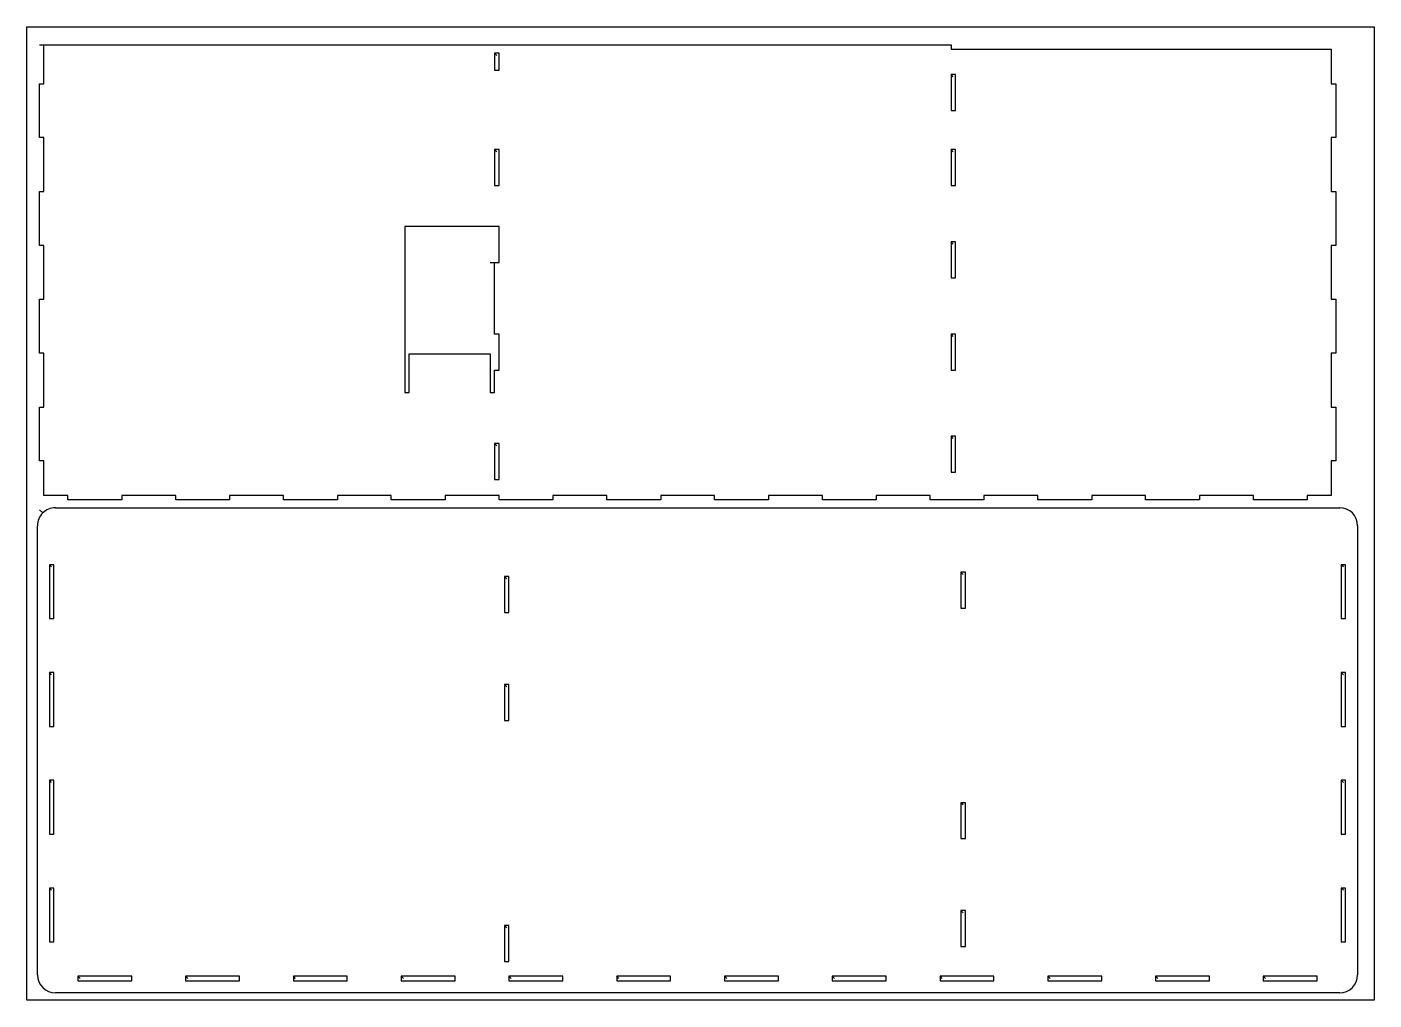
# Model space of a CAD drawing. Extents: x 2 to 902, y 0 to 650.
import ezdxf

# ---------------------------------------------------------------- set-up
doc = ezdxf.new("R2010")
doc.units = 0
doc.header["$MEASUREMENT"] = 0
doc.layers.add('DEFAULT', color=7, linetype='Continuous')
doc.layers.add('Layer2', color=5, linetype='Continuous')

msp = doc.modelspace()

# ---------------------------------------------------------------- linework, layer by layer
at = {"layer": 'DEFAULT'}
for p, q in [((10.1611, 638.4512), (13.1611, 638.4512)), ((13.1611, 638.4512), (619.1611, 638.4512)), ((13.1611, 612.416), (13.1611, 638.4512)), ((315.6611, 631.2085), (314.1611, 632.7085)), ((314.1611, 632.7085), (314.1611, 621.4512)), ((317.1611, 632.7085), (314.1611, 632.7085)), ((317.1611, 621.4512), (317.1611, 632.7085)), ((619.1611, 638.4512), (619.1611, 635.4512)), ((619.1611, 635.4512), (873.1611, 635.4512)), ((873.1611, 635.4512), (873.1611, 612.416)), ((314.1611, 621.4512), (317.1611, 621.4512)), ((10.1611, 576.416), (10.1611, 612.416)), ((10.1611, 612.416), (13.1611, 612.416)), ((620.6611, 616.9512), (619.1611, 618.4512)), ((619.1611, 618.4512), (619.1611, 594.4512)), ((622.1611, 618.4512), (619.1611, 618.4512)), ((622.1611, 594.4512), (622.1611, 618.4512)), ((873.1611, 612.416), (876.1611, 612.416)), ((876.1611, 612.416), (876.1611, 576.416)), ((619.1611, 594.4512), (622.1611, 594.4512)), ((13.1611, 576.416), (10.1611, 576.416)), ((13.1611, 540.416), (13.1611, 576.416)), ((876.1611, 576.416), (873.1611, 576.416)), ((873.1611, 576.416), (873.1611, 540.416)), ((315.6611, 566.916), (314.1611, 568.416)), ((314.1611, 568.416), (314.1611, 544.416)), ((317.1611, 568.416), (314.1611, 568.416)), ((317.1611, 544.416), (317.1611, 568.416)), ((620.6611, 566.916), (619.1611, 568.416)), ((619.1611, 568.416), (619.1611, 544.416)), ((622.1611, 568.416), (619.1611, 568.416)), ((622.1611, 544.416), (622.1611, 568.416)), ((10.1611, 504.416), (10.1611, 540.416)), ((10.1611, 540.416), (13.1611, 540.416)), ((314.1611, 544.416), (317.1611, 544.416)), ((619.1611, 544.416), (622.1611, 544.416)), ((873.1611, 540.416), (876.1611, 540.416)), ((876.1611, 540.416), (876.1611, 504.416)), ((317.1611, 517.0812), (254.1611, 517.0812)), ((254.1611, 517.0812), (254.1611, 406.0799)), ((317.1611, 493.0812), (317.1611, 517.0812)), ((13.1611, 504.416), (10.1611, 504.416)), ((13.1611, 468.416), (13.1611, 504.416)), ((620.6611, 505.2479), (619.1611, 506.7479)), ((619.1611, 506.7479), (619.1611, 482.7479)), ((622.1611, 506.7479), (619.1611, 506.7479)), ((622.1611, 482.7479), (622.1611, 506.7479)), ((876.1611, 504.416), (873.1611, 504.416)), ((873.1611, 504.416), (873.1611, 468.416)), ((311.1611, 493.0812), (314.1611, 493.0812)), ((314.1611, 493.0812), (317.1611, 493.0812)), ((314.1611, 445.0799), (314.1611, 493.0812)), ((619.1611, 482.7479), (622.1611, 482.7479)), ((10.1611, 432.416), (10.1611, 468.416)), ((10.1611, 468.416), (13.1611, 468.416)), ((873.1611, 468.416), (876.1611, 468.416)), ((876.1611, 468.416), (876.1611, 432.416)), ((317.1611, 445.0799), (314.1611, 445.0799)), ((317.1611, 421.0799), (317.1611, 445.0799)), ((620.6611, 443.5799), (619.1611, 445.0799)), ((619.1611, 445.0799), (619.1611, 421.0799)), ((622.1611, 445.0799), (619.1611, 445.0799)), ((622.1611, 421.0799), (622.1611, 445.0799)), ((13.1611, 432.416), (10.1611, 432.416)), ((13.1611, 396.416), (13.1611, 432.416)), ((257.1611, 406.0799), (257.1611, 432.0799)), ((257.1611, 432.0799), (311.1611, 432.0799)), ((311.1611, 432.0799), (311.1611, 406.0799)), ((876.1611, 432.416), (873.1611, 432.416)), ((873.1611, 432.416), (873.1611, 396.416)), ((314.1611, 406.0799), (314.1611, 421.0799)), ((314.1611, 421.0799), (317.1611, 421.0799)), ((619.1611, 421.0799), (622.1611, 421.0799)), ((254.1611, 406.0799), (257.1611, 406.0799)), ((311.1611, 406.0799), (314.1611, 406.0799)), ((10.1611, 360.416), (10.1611, 396.416)), ((10.1611, 396.416), (13.1611, 396.416)), ((873.1611, 396.416), (876.1611, 396.416)), ((876.1611, 396.416), (876.1611, 360.416)), ((315.6611, 370.5799), (314.1611, 372.0799)), ((314.1611, 372.0799), (314.1611, 348.0799)), ((317.1611, 372.0799), (314.1611, 372.0799)), ((317.1611, 348.0799), (317.1611, 372.0799)), ((620.6611, 375.4512), (619.1611, 376.9512)), ((619.1611, 376.9512), (619.1611, 352.9512)), ((622.1611, 376.9512), (619.1611, 376.9512)), ((622.1611, 352.9512), (622.1611, 376.9512)), ((13.1611, 360.416), (10.1611, 360.416)), ((13.1611, 337.4511), (13.1611, 360.416)), ((876.1611, 360.416), (873.1611, 360.416)), ((873.1611, 360.416), (873.1611, 337.4511)), ((619.1611, 352.9512), (622.1611, 352.9512)), ((314.1611, 348.0799), (317.1611, 348.0799)), ((29.1611, 337.4511), (13.1611, 337.4511)), ((29.1611, 334.4511), (29.1611, 337.4511)), ((65.1611, 334.4511), (29.1611, 334.4511)), ((101.1611, 337.4511), (65.1611, 337.4511)), ((65.1611, 337.4511), (65.1611, 334.4511)), ((101.1611, 334.4511), (101.1611, 337.4511)), ((137.1611, 334.4511), (101.1611, 334.4511)), ((173.1611, 337.4511), (137.1611, 337.4511)), ((137.1611, 337.4511), (137.1611, 334.4511)), ((173.1611, 334.4511), (173.1611, 337.4511)), ((209.1611, 334.4511), (173.1611, 334.4511)), ((245.1611, 337.4511), (209.1611, 337.4511)), ((209.1611, 337.4511), (209.1611, 334.4511)), ((245.1611, 334.4511), (245.1611, 337.4511)), ((281.1611, 334.4511), (245.1611, 334.4511)), ((317.1611, 337.4511), (281.1611, 337.4511)), ((281.1611, 337.4511), (281.1611, 334.4511)), ((317.1611, 334.4511), (317.1611, 337.4511)), ((353.1611, 334.4511), (317.1611, 334.4511)), ((389.1611, 337.4511), (353.1611, 337.4511)), ((353.1611, 337.4511), (353.1611, 334.4511)), ((389.1611, 334.4511), (389.1611, 337.4511)), ((425.1611, 334.4511), (389.1611, 334.4511)), ((461.1611, 337.4511), (425.1611, 337.4511)), ((425.1611, 337.4511), (425.1611, 334.4511)), ((461.1611, 334.4511), (461.1611, 337.4511)), ((497.1611, 334.4511), (461.1611, 334.4511)), ((533.1611, 337.4511), (497.1611, 337.4511)), ((497.1611, 337.4511), (497.1611, 334.4511)), ((533.1611, 334.4511), (533.1611, 337.4511)), ((569.1611, 334.4511), (533.1611, 334.4511)), ((605.1611, 337.4511), (569.1611, 337.4511)), ((569.1611, 337.4511), (569.1611, 334.4511)), ((605.1611, 334.4511), (605.1611, 337.4511)), ((641.1611, 334.4511), (605.1611, 334.4511)), ((677.1611, 337.4511), (641.1611, 337.4511)), ((641.1611, 337.4511), (641.1611, 334.4511)), ((677.1611, 334.4511), (677.1611, 337.4511)), ((713.1611, 334.4511), (677.1611, 334.4511)), ((749.1611, 337.4511), (713.1611, 337.4511)), ((713.1611, 337.4511), (713.1611, 334.4511)), ((749.1611, 334.4511), (749.1611, 337.4511)), ((785.1611, 334.4511), (749.1611, 334.4511)), ((821.1611, 337.4511), (785.1611, 337.4511)), ((785.1611, 337.4511), (785.1611, 334.4511)), ((821.1611, 334.4511), (821.1611, 337.4511)), ((857.1611, 334.4511), (821.1611, 334.4511)), ((873.1611, 337.4511), (857.1611, 337.4511)), ((857.1611, 337.4511), (857.1611, 334.4511)), ((10.177, 327.7844), (12.2983, 325.663)), ((20.7836, 329.1778), (878.7836, 329.1778)), ((8.7836, 17.1778), (8.7836, 317.1778)), ((890.7836, 317.1778), (890.7836, 17.1778)), ((18.2836, 289.6426), (16.7836, 291.1426)), ((16.7836, 291.1426), (16.7836, 255.1426)), ((19.7836, 291.1426), (16.7836, 291.1426)), ((19.7836, 255.1426), (19.7836, 291.1426)), ((881.2836, 289.6426), (879.7836, 291.1426)), ((879.7836, 291.1426), (879.7836, 255.1426)), ((882.7836, 291.1426), (879.7836, 291.1426)), ((882.7836, 255.1426), (882.7836, 291.1426)), ((322.2836, 281.6426), (320.7836, 283.1426)), ((320.7836, 283.1426), (320.7836, 259.1426)), ((323.7836, 283.1426), (320.7836, 283.1426)), ((323.7836, 259.1426), (323.7836, 283.1426)), ((627.2836, 284.6426), (625.7836, 286.1426)), ((625.7836, 286.1426), (625.7836, 262.1426)), ((628.7836, 286.1426), (625.7836, 286.1426)), ((628.7836, 262.1426), (628.7836, 286.1426)), ((625.7836, 262.1426), (628.7836, 262.1426)), ((16.7836, 255.1426), (19.7836, 255.1426)), ((320.7836, 259.1426), (323.7836, 259.1426)), ((879.7836, 255.1426), (882.7836, 255.1426)), ((18.2836, 217.6426), (16.7836, 219.1426)), ((16.7836, 219.1426), (16.7836, 183.1426)), ((19.7836, 219.1426), (16.7836, 219.1426)), ((19.7836, 183.1426), (19.7836, 219.1426)), ((881.2836, 217.6426), (879.7836, 219.1426)), ((879.7836, 219.1426), (879.7836, 183.1426)), ((882.7836, 219.1426), (879.7836, 219.1426)), ((882.7836, 183.1426), (882.7836, 219.1426)), ((322.2836, 209.6426), (320.7836, 211.1426)), ((320.7836, 211.1426), (320.7836, 187.1426)), ((323.7836, 211.1426), (320.7836, 211.1426)), ((323.7836, 187.1426), (323.7836, 211.1426)), ((16.7836, 183.1426), (19.7836, 183.1426)), ((320.7836, 187.1426), (323.7836, 187.1426)), ((879.7836, 183.1426), (882.7836, 183.1426)), ((18.2836, 145.6426), (16.7836, 147.1426)), ((16.7836, 147.1426), (16.7836, 111.1426)), ((19.7836, 147.1426), (16.7836, 147.1426)), ((19.7836, 111.1426), (19.7836, 147.1426)), ((881.2836, 145.6426), (879.7836, 147.1426)), ((879.7836, 147.1426), (879.7836, 111.1426)), ((882.7836, 147.1426), (879.7836, 147.1426)), ((882.7836, 111.1426), (882.7836, 147.1426)), ((627.2836, 130.6426), (625.7836, 132.1426)), ((625.7836, 132.1426), (625.7836, 108.1426)), ((628.7836, 132.1426), (625.7836, 132.1426)), ((628.7836, 108.1426), (628.7836, 132.1426)), ((16.7836, 111.1426), (19.7836, 111.1426)), ((625.7836, 108.1426), (628.7836, 108.1426)), ((879.7836, 111.1426), (882.7836, 111.1426)), ((18.2836, 73.6426), (16.7836, 75.1426)), ((16.7836, 75.1426), (16.7836, 39.1426)), ((19.7836, 75.1426), (16.7836, 75.1426)), ((19.7836, 39.1426), (19.7836, 75.1426)), ((881.2836, 73.6426), (879.7836, 75.1426)), ((879.7836, 75.1426), (879.7836, 39.1426)), ((882.7836, 75.1426), (879.7836, 75.1426)), ((882.7836, 39.1426), (882.7836, 75.1426)), ((627.2836, 58.6426), (625.7836, 60.1426)), ((625.7836, 60.1426), (625.7836, 36.1426)), ((628.7836, 60.1426), (625.7836, 60.1426)), ((628.7836, 36.1426), (628.7836, 60.1426)), ((322.2836, 48.6426), (320.7836, 50.1426)), ((320.7836, 50.1426), (320.7836, 26.1426)), ((323.7836, 50.1426), (320.7836, 50.1426)), ((323.7836, 26.1426), (323.7836, 50.1426)), ((16.7836, 39.1426), (19.7836, 39.1426)), ((625.7836, 36.1426), (628.7836, 36.1426)), ((879.7836, 39.1426), (882.7836, 39.1426)), ((320.7836, 26.1426), (323.7836, 26.1426)), ((37.2836, 14.6778), (35.7836, 16.1778)), ((35.7836, 16.1778), (35.7836, 13.1778)), ((71.7836, 16.1778), (35.7836, 16.1778)), ((35.7836, 13.1778), (71.7836, 13.1778)), ((71.7836, 13.1778), (71.7836, 16.1778)), ((109.2836, 14.6778), (107.7836, 16.1778)), ((107.7836, 16.1778), (107.7836, 13.1778)), ((143.7836, 16.1778), (107.7836, 16.1778)), ((107.7836, 13.1778), (143.7836, 13.1778)), ((143.7836, 13.1778), (143.7836, 16.1778)), ((181.2836, 14.6778), (179.7836, 16.1778)), ((179.7836, 16.1778), (179.7836, 13.1778)), ((215.7836, 16.1778), (179.7836, 16.1778)), ((179.7836, 13.1778), (215.7836, 13.1778)), ((215.7836, 13.1778), (215.7836, 16.1778)), ((253.2836, 14.6778), (251.7836, 16.1778)), ((251.7836, 16.1778), (251.7836, 13.1778)), ((287.7836, 16.1778), (251.7836, 16.1778)), ((251.7836, 13.1778), (287.7836, 13.1778)), ((287.7836, 13.1778), (287.7836, 16.1778)), ((325.2836, 14.6778), (323.7836, 16.1778)), ((323.7836, 16.1778), (323.7836, 13.1778)), ((359.7836, 16.1778), (323.7836, 16.1778)), ((323.7836, 13.1778), (359.7836, 13.1778)), ((359.7836, 13.1778), (359.7836, 16.1778)), ((397.2836, 14.6778), (395.7836, 16.1778)), ((395.7836, 16.1778), (395.7836, 13.1778)), ((431.7836, 16.1778), (395.7836, 16.1778)), ((395.7836, 13.1778), (431.7836, 13.1778)), ((431.7836, 13.1778), (431.7836, 16.1778)), ((469.2836, 14.6778), (467.7836, 16.1778)), ((467.7836, 16.1778), (467.7836, 13.1778)), ((503.7836, 16.1778), (467.7836, 16.1778)), ((467.7836, 13.1778), (503.7836, 13.1778)), ((503.7836, 13.1778), (503.7836, 16.1778)), ((541.2836, 14.6778), (539.7836, 16.1778)), ((539.7836, 16.1778), (539.7836, 13.1778)), ((575.7836, 16.1778), (539.7836, 16.1778)), ((539.7836, 13.1778), (575.7836, 13.1778)), ((575.7836, 13.1778), (575.7836, 16.1778)), ((613.2836, 14.6778), (611.7836, 16.1778)), ((611.7836, 16.1778), (611.7836, 13.1778)), ((647.7836, 16.1778), (611.7836, 16.1778)), ((611.7836, 13.1778), (647.7836, 13.1778)), ((647.7836, 13.1778), (647.7836, 16.1778)), ((685.2836, 14.6778), (683.7836, 16.1778)), ((683.7836, 16.1778), (683.7836, 13.1778)), ((719.7836, 16.1778), (683.7836, 16.1778)), ((683.7836, 13.1778), (719.7836, 13.1778)), ((719.7836, 13.1778), (719.7836, 16.1778)), ((757.2836, 14.6778), (755.7836, 16.1778)), ((755.7836, 16.1778), (755.7836, 13.1778)), ((791.7836, 16.1778), (755.7836, 16.1778)), ((755.7836, 13.1778), (791.7836, 13.1778)), ((791.7836, 13.1778), (791.7836, 16.1778)), ((829.2836, 14.6778), (827.7836, 16.1778)), ((827.7836, 16.1778), (827.7836, 13.1778)), ((863.7836, 16.1778), (827.7836, 16.1778)), ((827.7836, 13.1778), (863.7836, 13.1778)), ((863.7836, 13.1778), (863.7836, 16.1778)), ((878.7836, 5.1778), (20.7836, 5.1778))]:
    msp.add_line(p, q, dxfattribs=at)
for centre, start, end in [((20.7836, 317.1778), 135.0003413, 180), ((20.7836, 317.1778), 90, 135.0003413), ((878.7836, 317.1778), 0, 90), ((20.7836, 17.1778), 180, 270), ((878.7836, 17.1778), 270, 0)]:
    msp.add_arc(centre, 12, start, end, dxfattribs=at)
at = {"layer": 'Layer2'}
msp.add_lwpolyline([(1.7702, 650.3104), (901.7595, 650.3257), (901.7595, 0.3257), (1.7702, 0.3257)], close=True, dxfattribs=at)

doc.saveas('drawing.dxf')
